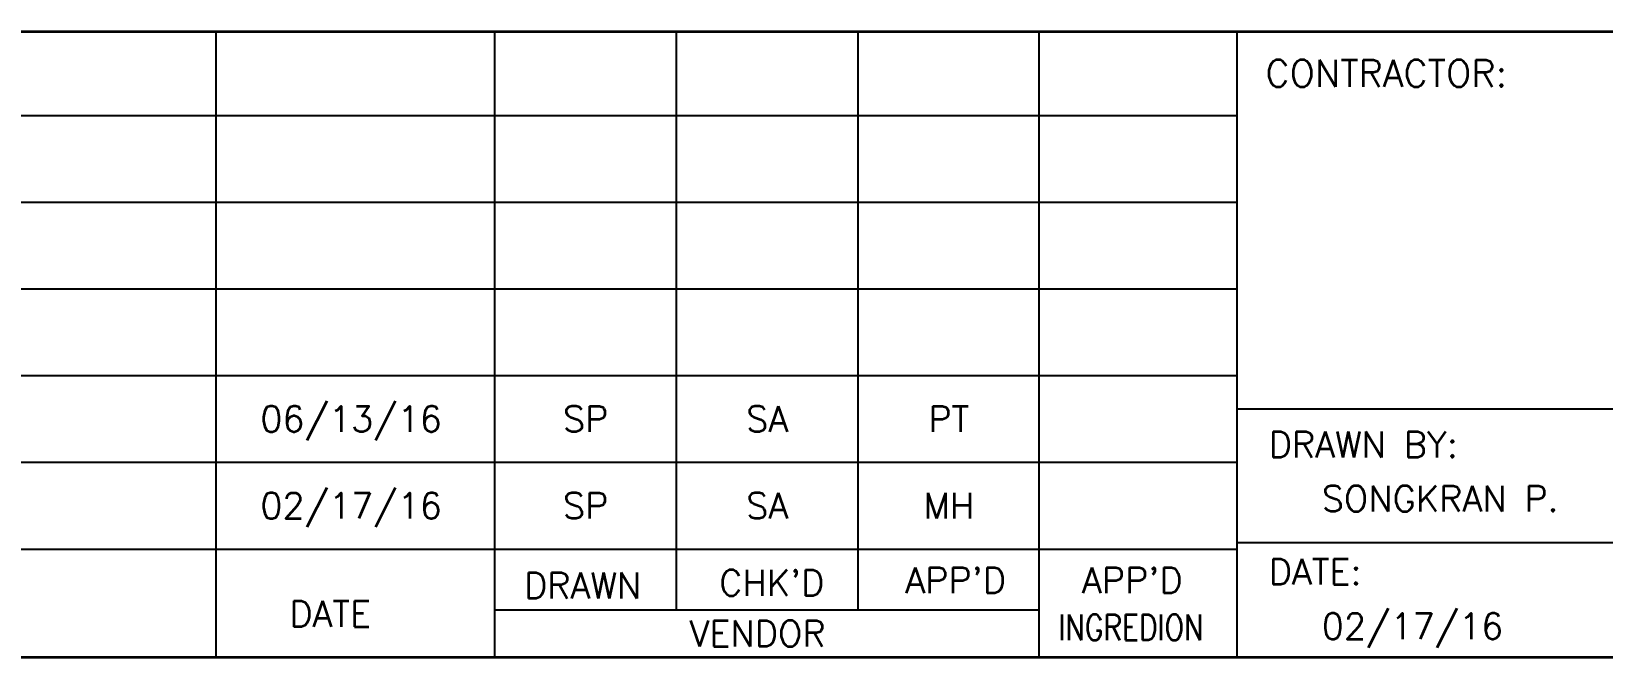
# Model space of a CAD drawing. Header units: inches. Extents: x 564911 to 603980, y 458630 to 507164.
# Drawn here: x 590130 to 591033, y 497172 to 497532 of the extents above; entities that cross this region are included whole.
import ezdxf
from ezdxf.enums import TextEntityAlignment as Align

# ---------------------------------------------------------------- set-up
doc = ezdxf.new("R2010")
doc.units = ezdxf.units.IN
doc.header["$MEASUREMENT"] = 0
for name, color, linetype in [('GT_1', 9, 'Continuous'), ('HELPPOINT', 7, 'Continuous'), ('MEMBER', 7, 'Continuous')]:
    doc.layers.add(name, color=color, linetype=linetype)
doc.styles.add('HTX11', font='O8111901')
doc.styles.add('ROMANS', font='romans.shx', dxfattribs={"width": 0.85, "height": 25})

# ---------------------------------------------------------------- blocks, each defined once
blk = doc.blocks.new('TPA')
at = {"layer": 'GT_1', "color": 4, "flags": 128}
for points in [[(564274.01, 501946.36), (564274.01, 502273.81)], [(564419.81, 501946.36), (564419.81, 502273.81)], [(564514.74, 501971.13), (564514.74, 502273.81)], [(564609.67, 501971.16), (564609.67, 502273.85)], [(564704.34, 501946.36), (564704.34, 502273.81)], [(564807.73, 501946.36), (564807.73, 502273.81)], [(564807.73, 502229.67), (562706.81, 502229.67)], [(564807.73, 502184.44), (562706.81, 502184.44)], [(564807.73, 502139.07), (562706.81, 502139.07)], [(564807.73, 502093.7), (562706.81, 502093.7)], [(565702.07, 502076.27), (564807.73, 502076.27)], [(564807.73, 502048.33), (562706.81, 502048.33)], [(564807.63, 502002.96), (562706.81, 502002.96)], [(565702.07, 502006.44), (564807.73, 502006.44)], [(564704.34, 501971.13), (564419.81, 501971.13)]]:
    blk.add_lwpolyline(points, dxfattribs=at)
at = {"layer": 'HELPPOINT', "color": 4, "lineweight": 35}
blk.add_line((567131.02, 501946.36), (562706.81, 501946.36), dxfattribs=at)
blk.add_line((567131.02, 501946.36), (562706.81, 501946.36), dxfattribs=at)
at = {"layer": 'MEMBER', "color": 4, "lineweight": 35}
blk.add_line((562706.81, 502273.81), (567131.02, 502273.81), dxfattribs=at)
blk.add_line((562706.81, 502273.81), (567131.02, 502273.81), dxfattribs=at)
at = {"style": 'HTX11'}
for tag, p in [('A', (566704.26, 502037.07)), ('B', (567038.18, 501963.25))]:
    blk.add_attdef(tag, text='', height=16.84, dxfattribs=at).set_placement(p, align=Align.MIDDLE_CENTER)
at = {"layer": 'MEMBER', "color": 4, "ltscale": 0.8, "style": 'ROMANS'}
for s, height, p in [('CONTRACTOR:', 14.0346, (564822.57, 502244.93)), ('DRAWN BY:', 13.495, (564824.26, 502051.06)), ('SONGKRAN P.', 13.4948, (564852.07, 502022.73)), ("APP'D", 13.495, (564634.27, 501980.06)), ("APP'D", 13.495, (564726.6, 501980.06)), ('DATE:', 13.495, (564824.26, 501984.52)), ('DRAWN', 13.495, (564434.98, 501977.34)), ("CHK'D", 13.495, (564537.03, 501978.74)), ('DATE', 13.495, (564312.28, 501962.49)), ('02/17/16', 13.495, (564852.07, 501956.02)), ('VENDOR', 13.495, (564521.5, 501952.19))]:
    blk.add_text(s, height=height, dxfattribs=at).set_placement(p)
for s, p in [('06/13/16', (564344.58, 502071.18)), ('SP', (564467.17, 502071.18)), ('SA', (564562.1, 502071.18)), ('PT', (564657.03, 502071.18)), ('02/17/16', (564344.58, 502025.81)), ('SP', (564467.17, 502025.81)), ('SA', (564562.1, 502025.81)), ('MH', (564657.03, 502025.81))]:
    blk.add_text(s, height=13.495, dxfattribs=at).set_placement(p, align=Align.MIDDLE_CENTER)
at = {"layer": 'MEMBER', "color": 4, "ltscale": 0.8, "style": 'ROMANS', "width": 0.8}
blk.add_text('INGREDION', height=13.495, dxfattribs=at).set_placement((564714.31, 501955.42))

msp = doc.modelspace()

# ---------------------------------------------------------------- block references
at = {"xscale": 1.099999999998545, "yscale": 1.099999999998545, "zscale": 1.1}
msp.add_blockref('TPA', (-30465.65709, -54968.83293), dxfattribs=at)

doc.saveas('drawing.dxf')
